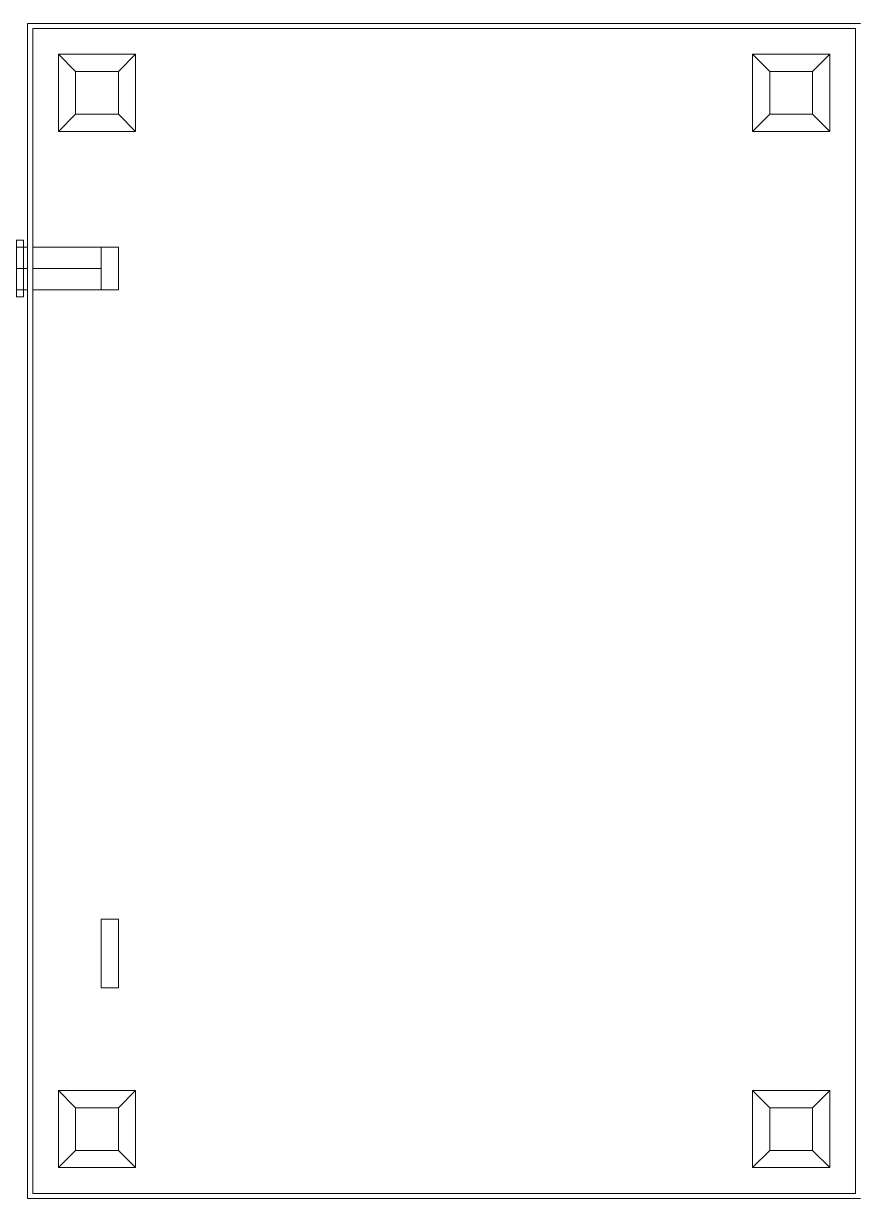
# Model space of a CAD drawing. Header units: metres. Extents: x 147 to 427, y -16 to 162.
# Drawn here: x 335.301 to 335.786, y 82.996 to 83.682 of the extents above; entities that cross this region are included whole.
import ezdxf

# ---------------------------------------------------------------- set-up
doc = ezdxf.new("R2010")
doc.units = ezdxf.units.M
for name, color, linetype, lineweight in [('P-PIPE', 7, 'Continuous', 5), ('P-PIPE-CNTR', 7, 'Continuous', 5), ('P-SANR-FIXT', 7, 'Continuous', 5)]:
    doc.layers.add(name, color=color, linetype=linetype, lineweight=lineweight)

# ---------------------------------------------------------------- blocks, each defined once
blk = doc.blocks.new('UT_Bebedouro Industrial - UT_Bebedouro Industrial-3662647-TÉRREO 1_20 - Dependente 1')
at = {"layer": 'P-SANR-FIXT', "color": 9, "true_color": 0xc0c0c0}
for p, q in [((0.343, 0.243), (-0.343, 0.243)), ((-0.343, 0.243), (-0.343, -0.243)), ((0.343, -0.243), (0.343, 0.243)), ((-0.34, -0.24), (-0.34, 0.24)), ((-0.34, 0.24), (0.34, 0.24)), ((0.34, 0.24), (-0.34, 0.24)), ((-0.34, 0.24), (-0.34, -0.24)), ((0.34, 0.24), (0.34, -0.24)), ((0.34, -0.24), (0.34, 0.24)), ((0.34, -0.24), (-0.34, -0.24)), ((-0.34, -0.24), (0.34, -0.24))]:
    blk.add_line(p, q, dxfattribs=at)
at = {"layer": 'P-SANR-FIXT', "color": 254, "true_color": 0xd3d3d3}
for p, q in [((-0.343, -0.243), (-0.343, 0.243)), ((-0.34018, 0.243), (0.343, 0.243)), ((0.343, 0.243), (0.343, -0.243)), ((-0.28, 0.225), (-0.325, 0.225)), ((-0.325, 0.225), (-0.325, 0.18)), ((-0.28, 0.18), (-0.28, 0.225)), ((0.28, 0.225), (0.28, 0.18)), ((0.325, 0.225), (0.28, 0.225)), ((0.325, 0.18), (0.325, 0.225)), ((-0.22, 0.2), (-0.22, 0.19)), ((-0.18, 0.2), (-0.22, 0.2)), ((-0.18, 0.2), (-0.22, 0.2)), ((-0.18, 0.19), (-0.18, 0.2)), ((0.1875, 0.2), (0.1875, 0.19)), ((0.2125, 0.2), (0.1875, 0.2)), ((0.2125, 0.2), (0.1875, 0.2)), ((0.2125, 0.19), (0.2125, 0.2)), ((-0.22, 0.19), (-0.18, 0.19)), ((-0.22, 0.19), (-0.18, 0.19)), ((0.1875, 0.19), (0.2125, 0.19)), ((0.1875, 0.19), (0.2125, 0.19)), ((-0.325, 0.18), (-0.28, 0.18)), ((0.28, 0.18), (0.325, 0.18)), ((-0.28, -0.18), (-0.325, -0.18)), ((-0.325, -0.18), (-0.325, -0.225)), ((-0.28, -0.225), (-0.28, -0.18)), ((0.325, -0.18), (0.28, -0.18)), ((0.28, -0.18), (0.28, -0.225)), ((0.325, -0.225), (0.325, -0.18)), ((-0.325, -0.225), (-0.28, -0.225)), ((0.28, -0.225), (0.325, -0.225))]:
    blk.add_line(p, q, dxfattribs=at)
at = {"layer": 'P-SANR-FIXT', "color": 254, "true_color": 0xe9e9e9}
for p, q in [((-0.343, 0.243), (-0.34018, 0.243)), ((-0.315, 0.215), (-0.325, 0.225)), ((-0.28, 0.225), (-0.29, 0.215)), ((0.29, 0.215), (0.28, 0.225)), ((0.325, 0.225), (0.315, 0.215)), ((-0.315, 0.215), (-0.29, 0.215)), ((-0.315, 0.19), (-0.315, 0.215)), ((-0.29, 0.215), (-0.29, 0.19)), ((0.29, 0.215), (0.315, 0.215)), ((0.29, 0.19), (0.29, 0.215)), ((0.315, 0.215), (0.315, 0.19)), ((-0.315, 0.19), (-0.325, 0.18)), ((-0.29, 0.19), (-0.315, 0.19)), ((-0.29, 0.19), (-0.28, 0.18)), ((0.28, 0.18), (0.29, 0.19)), ((0.315, 0.19), (0.29, 0.19)), ((0.325, 0.18), (0.315, 0.19)), ((-0.325, -0.18), (-0.315, -0.19)), ((-0.28, -0.18), (-0.29, -0.19)), ((0.29, -0.19), (0.28, -0.18)), ((0.315, -0.19), (0.325, -0.18)), ((-0.315, -0.215), (-0.315, -0.19)), ((-0.315, -0.19), (-0.29, -0.19)), ((-0.29, -0.19), (-0.29, -0.215)), ((0.29, -0.19), (0.315, -0.19)), ((0.29, -0.215), (0.29, -0.19)), ((0.315, -0.19), (0.315, -0.215)), ((-0.325, -0.225), (-0.315, -0.215)), ((-0.29, -0.215), (-0.315, -0.215)), ((-0.29, -0.215), (-0.28, -0.225)), ((0.28, -0.225), (0.29, -0.215)), ((0.315, -0.215), (0.29, -0.215)), ((0.315, -0.215), (0.325, -0.225)), ((-0.34, -0.24), (-0.20902, -0.24)), ((-0.20902, -0.24), (-0.34, -0.24)), ((-0.17755, -0.24), (-0.21008, -0.24)), ((-0.17861, -0.24), (-0.20902, -0.24)), ((-0.17861, -0.24), (-0.0152, -0.24)), ((-0.0152, -0.24), (-0.17861, -0.24)), ((0.01626, -0.24), (-0.01626, -0.24)), ((-0.01075, -0.24), (-0.0152, -0.24)), ((0, -0.24), (-0.01075, -0.24)), ((0.0152, -0.24), (0, -0.24)), ((0.0152, -0.24), (0.17861, -0.24)), ((0.17861, -0.24), (0.0152, -0.24)), ((0.18786, -0.24), (0.17755, -0.24)), ((0.19938, -0.24), (0.17861, -0.24)), ((0.20531, -0.24), (0.18786, -0.24)), ((0.20456, -0.24), (0.19938, -0.24)), ((0.20902, -0.24), (0.20456, -0.24)), ((0.21008, -0.24), (0.20531, -0.24)), ((0.20902, -0.24), (0.34, -0.24)), ((0.34, -0.24), (0.20902, -0.24))]:
    blk.add_line(p, q, dxfattribs=at)
at = {"layer": 'P-SANR-FIXT', "color": 254, "true_color": 0xe0e0e0}
for p, q in [((0.34, 0.24), (-0.34, 0.24)), ((-0.34, 0.24), (-0.34, -0.24)), ((-0.34, -0.24), (-0.34, 0.24)), ((-0.34, 0.24), (0.34, 0.24)), ((0.34, -0.24), (0.34, 0.24)), ((0.34, 0.24), (0.34, -0.24)), ((-0.28, 0.225), (-0.325, 0.225)), ((-0.325, 0.225), (-0.325, 0.18)), ((-0.325, 0.18), (-0.325, 0.225)), ((-0.325, 0.225), (-0.28, 0.225)), ((-0.28, 0.18), (-0.28, 0.225)), ((-0.28, 0.225), (-0.28, 0.18)), ((0.325, 0.225), (0.28, 0.225)), ((0.28, 0.225), (0.28, 0.18)), ((0.28, 0.225), (0.325, 0.225)), ((0.28, 0.18), (0.28, 0.225)), ((0.325, 0.18), (0.325, 0.225)), ((0.325, 0.225), (0.325, 0.18)), ((-0.325, 0.18), (-0.28, 0.18)), ((-0.28, 0.18), (-0.325, 0.18)), ((0.28, 0.18), (0.325, 0.18)), ((0.325, 0.18), (0.28, 0.18)), ((-0.325, -0.18), (-0.325, -0.225)), ((-0.28, -0.18), (-0.325, -0.18)), ((-0.325, -0.225), (-0.325, -0.18)), ((-0.325, -0.18), (-0.28, -0.18)), ((-0.28, -0.225), (-0.28, -0.18)), ((-0.28, -0.18), (-0.28, -0.225)), ((0.325, -0.18), (0.28, -0.18)), ((0.28, -0.18), (0.28, -0.225)), ((0.28, -0.225), (0.28, -0.18)), ((0.28, -0.18), (0.325, -0.18)), ((0.325, -0.225), (0.325, -0.18)), ((0.325, -0.18), (0.325, -0.225)), ((-0.325, -0.225), (-0.28, -0.225)), ((-0.28, -0.225), (-0.325, -0.225)), ((0.28, -0.225), (0.325, -0.225)), ((0.325, -0.225), (0.28, -0.225)), ((-0.34, -0.24), (-0.20902, -0.24)), ((-0.34, -0.24), (0.34, -0.24)), ((-0.23844, -0.24), (-0.21613, -0.24)), ((-0.23844, -0.24), (-0.14919, -0.24)), ((-0.18659, -0.24), (-0.21719, -0.24)), ((-0.21272, -0.24), (-0.21719, -0.24)), ((-0.21373, -0.24), (-0.21681, -0.24)), ((-0.21008, -0.24), (-0.21681, -0.24)), ((-0.17305, -0.24), (-0.21531, -0.24)), ((-0.21458, -0.24), (-0.21531, -0.24)), ((-0.20902, -0.24), (-0.21458, -0.24)), ((-0.18786, -0.24), (-0.21373, -0.24)), ((-0.17081, -0.24), (-0.18786, -0.24)), ((-0.17861, -0.24), (-0.0152, -0.24)), ((-0.17231, -0.24), (-0.17861, -0.24)), ((-0.17081, -0.24), (-0.17755, -0.24)), ((-0.17044, -0.24), (-0.1749, -0.24)), ((-0.17044, -0.24), (-0.1749, -0.24)), ((-0.17231, -0.24), (-0.17305, -0.24)), ((-0.1715, -0.24), (-0.15517, -0.24)), ((-0.15517, -0.24), (-0.14919, -0.24)), ((-0.04463, -0.24), (-0.02231, -0.24)), ((-0.04463, -0.24), (-0.02231, -0.24)), ((0.00722, -0.24), (-0.02337, -0.24)), ((-0.01891, -0.24), (-0.02337, -0.24)), ((0.023, -0.24), (-0.023, -0.24)), ((-0.01626, -0.24), (-0.023, -0.24)), ((-0.02231, -0.24), (0.04463, -0.24)), ((0, -0.24), (-0.0215, -0.24)), ((-0.0152, -0.24), (-0.0215, -0.24)), ((0.01862, -0.24), (0, -0.24)), ((0.0152, -0.24), (0.17861, -0.24)), ((0.0215, -0.24), (0.0152, -0.24)), ((0.023, -0.24), (0.01626, -0.24)), ((0.0215, -0.24), (0.01862, -0.24)), ((0.02337, -0.24), (0.01891, -0.24)), ((0.02337, -0.24), (0.01891, -0.24)), ((0.02231, -0.24), (0.04463, -0.24)), ((0.14919, -0.24), (0.1715, -0.24)), ((0.14919, -0.24), (0.23844, -0.24)), ((0.20104, -0.24), (0.17044, -0.24)), ((0.1749, -0.24), (0.17044, -0.24)), ((0.21603, -0.24), (0.17081, -0.24)), ((0.17755, -0.24), (0.17081, -0.24)), ((0.21531, -0.24), (0.17231, -0.24)), ((0.17861, -0.24), (0.17231, -0.24)), ((0.20902, -0.24), (0.34, -0.24)), ((0.21531, -0.24), (0.20902, -0.24)), ((0.21681, -0.24), (0.21008, -0.24)), ((0.21719, -0.24), (0.21272, -0.24)), ((0.21719, -0.24), (0.21272, -0.24)), ((0.21681, -0.24), (0.21603, -0.24)), ((0.21613, -0.24), (0.23844, -0.24))]:
    blk.add_line(p, q, dxfattribs=at)
blk = doc.blocks.new('Joelho 45_90 - Agua Fria_Soldavel - MEP - Tigre - Standard-V167-TÉRREO 1_20 - Dependente 1')
at = {"layer": 'P-PIPE'}
for p, q in [((166.90505, 83.5552), (166.90365, 83.5538)), ((166.90905, 83.5552), (166.90505, 83.5552)), ((166.90505, 83.5552), (166.90505, 83.5387)), ((166.90905, 83.5387), (166.90905, 83.5552)), ((166.89095, 83.5538), (166.88985, 83.55274)), ((166.88985, 83.55274), (166.88985, 83.5387)), ((166.88985, 83.5387), (166.88985, 83.55274)), ((166.89095, 83.5387), (166.89095, 83.5538)), ((166.90365, 83.5538), (166.89095, 83.5538)), ((166.89095, 83.5538), (166.89095, 83.5387)), ((166.89095, 83.5262), (166.89095, 83.5512)), ((166.89095, 83.5262), (166.89095, 83.5512)), ((166.90365, 83.5538), (166.90365, 83.5387)), ((166.90905, 83.5512), (166.90905, 83.5262)), ((166.90905, 83.5512), (166.90905, 83.5262)), ((166.88985, 83.5387), (166.88985, 83.52466)), ((166.88985, 83.52466), (166.88985, 83.5387)), ((166.89095, 83.5236), (166.89095, 83.5387)), ((166.89095, 83.5387), (166.89095, 83.5236)), ((166.90365, 83.5387), (166.90365, 83.5236)), ((166.90505, 83.5387), (166.90505, 83.5222)), ((166.90905, 83.5222), (166.90905, 83.5387)), ((166.88985, 83.52466), (166.89095, 83.5236)), ((166.89095, 83.5236), (166.90365, 83.5236)), ((166.90365, 83.5236), (166.90505, 83.5222)), ((166.90505, 83.5222), (166.90905, 83.5222))]:
    blk.add_line(p, q, dxfattribs=at)
at = {"layer": 'P-PIPE', "flags": 128}
for points in [[(166.86151, 83.5387), (166.86152, 83.53926), (166.86156, 83.53982), (166.86161, 83.54038), (166.86169, 83.54093), (166.86179, 83.54149), (166.86192, 83.54203), (166.86206, 83.54258), (166.86223, 83.54311), (166.86241, 83.54364), (166.86262, 83.54416), (166.86285, 83.54468), (166.8631, 83.54518), (166.86337, 83.54567), (166.86366, 83.54615), (166.86397, 83.54662), (166.86429, 83.54708), (166.86464, 83.54752), (166.865, 83.54795), (166.86538, 83.54837), (166.86577, 83.54877), (166.86618, 83.54915), (166.86661, 83.54952), (166.86705, 83.54987), (166.8675, 83.5502), (166.86797, 83.55051), (166.86845, 83.5508), (166.86894, 83.55108), (166.86944, 83.55133), (166.86995, 83.55157), (166.87047, 83.55178), (166.87099, 83.55198), (166.87153, 83.55215), (166.87207, 83.5523), (166.87262, 83.55243), (166.87317, 83.55253), (166.87372, 83.55262), (166.87428, 83.55268), (166.87484, 83.55272), (166.8754, 83.55274), (166.87555, 83.55274)], [(166.87556, 83.55274), (166.8756, 83.55274), (166.87566, 83.55274), (166.87574, 83.55274), (166.87584, 83.55274), (166.87596, 83.55274), (166.87611, 83.55274), (166.87628, 83.55274), (166.87647, 83.55274), (166.87668, 83.55274), (166.87692, 83.55274), (166.87717, 83.55274), (166.87744, 83.55274), (166.87774, 83.55274), (166.87805, 83.55274), (166.87838, 83.55274), (166.87873, 83.55274), (166.8791, 83.55274), (166.87949, 83.55274), (166.87989, 83.55274), (166.88031, 83.55274), (166.88074, 83.55274), (166.88119, 83.55274), (166.88165, 83.55274), (166.88213, 83.55274), (166.88261, 83.55274), (166.88311, 83.55274), (166.88362, 83.55274), (166.88414, 83.55274), (166.88467, 83.55274), (166.88521, 83.55274), (166.88575, 83.55274), (166.8863, 83.55274), (166.88686, 83.55274), (166.88742, 83.55274), (166.88799, 83.55274), (166.88856, 83.55274), (166.88913, 83.55274), (166.8897, 83.55274), (166.88985, 83.55274)], [(166.87555, 83.52466), (166.87499, 83.52467), (166.87443, 83.5247), (166.87387, 83.52476), (166.87332, 83.52484), (166.87276, 83.52494), (166.87222, 83.52506), (166.87167, 83.5252), (166.87114, 83.52537), (166.87061, 83.52556), (166.87009, 83.52576), (166.86957, 83.52599), (166.86907, 83.52624), (166.86858, 83.52651), (166.8681, 83.5268), (166.86763, 83.52711), (166.86717, 83.52743), (166.86673, 83.52778), (166.8663, 83.52814), (166.86588, 83.52852), (166.86548, 83.52891), (166.8651, 83.52933), (166.86473, 83.52975), (166.86438, 83.53019), (166.86405, 83.53064), (166.86374, 83.53111), (166.86345, 83.53159), (166.86317, 83.53208), (166.86292, 83.53258), (166.86268, 83.53309), (166.86247, 83.53361), (166.86227, 83.53414), (166.8621, 83.53467), (166.86195, 83.53521), (166.86182, 83.53576), (166.86172, 83.53631), (166.86163, 83.53687), (166.86157, 83.53742), (166.86153, 83.53798), (166.86151, 83.53854), (166.86151, 83.5387)], [(166.88985, 83.52466), (166.88928, 83.52466), (166.88871, 83.52466), (166.88814, 83.52466), (166.88758, 83.52466), (166.88701, 83.52466), (166.88645, 83.52466), (166.8859, 83.52466), (166.88536, 83.52466), (166.88482, 83.52466), (166.88428, 83.52466), (166.88376, 83.52466), (166.88325, 83.52466), (166.88275, 83.52466), (166.88226, 83.52466), (166.88178, 83.52466), (166.88131, 83.52466), (166.88086, 83.52466), (166.88042, 83.52466), (166.88, 83.52466), (166.8796, 83.52466), (166.87921, 83.52466), (166.87883, 83.52466), (166.87848, 83.52466), (166.87814, 83.52466), (166.87782, 83.52466), (166.87752, 83.52466), (166.87724, 83.52466), (166.87698, 83.52466), (166.87674, 83.52466), (166.87653, 83.52466), (166.87633, 83.52466), (166.87615, 83.52466), (166.876, 83.52466), (166.87587, 83.52466), (166.87576, 83.52466), (166.87568, 83.52466), (166.87561, 83.52466), (166.87557, 83.52466)]]:
    blk.add_lwpolyline(points, dxfattribs=at)
at = {"layer": 'P-PIPE'}
for radius, start, end in [(0.0165, 0, 180), (0.0165, 0, 180), (0.0151, 0, 180), (0.0151, 0, 180), (0.0151, 0, 180), (0.01404, 0, 180), (0.01404, 0, 180), (0.0125, 90, 270), (0.0125, 90, 270), (0.0125, 270, 90), (0.0125, 270, 90), (0.0165, 180, 0), (0.0165, 180, 0), (0.0151, 180, 0), (0.0151, 180, 0), (0.0151, 180, 0), (0.01404, 180, 0), (0.01404, 180, 0)]:
    blk.add_arc((166.87555, 83.5387), radius, start, end, dxfattribs=at)

msp = doc.modelspace()

# ---------------------------------------------------------------- linework, layer by layer
at = {"layer": 'P-PIPE'}
for p, q in [((335.3034, 83.5512), (335.28291, 83.5512)), ((335.28291, 83.5262), (335.3034, 83.5262))]:
    msp.add_line(p, q, dxfattribs=at)
at = {"layer": 'P-PIPE', "color": 251, "true_color": 0x4d4d4d}
for p, q in [((335.3464, 83.5512), (335.3064, 83.5512)), ((335.3464, 83.5262), (335.3464, 83.5512)), ((335.3064, 83.5262), (335.3464, 83.5262))]:
    msp.add_line(p, q, dxfattribs=at)
at = {"layer": 'P-PIPE-CNTR'}
msp.add_line((335.28291, 83.5387), (335.3034, 83.5387), dxfattribs=at)
msp.add_line((335.28291, 83.5387), (335.3034, 83.5387), dxfattribs=at)
at = {"layer": 'P-PIPE-CNTR', "color": 251, "true_color": 0x4d4d4d}
msp.add_line((335.3064, 83.5387), (335.3464, 83.5387), dxfattribs=at)
msp.add_line((335.3064, 83.5387), (335.3464, 83.5387), dxfattribs=at)

# ---------------------------------------------------------------- block references
at = {"layer": 'P-PIPE'}
msp.add_blockref('Joelho 45_90 - Agua Fria_Soldavel - MEP - Tigre - Standard-V167-TÉRREO 1_20 - Dependente 1', (168.39195, 0), dxfattribs=at)
at = {"layer": 'P-SANR-FIXT', "color": 254, "true_color": 0xe0e0e0, "rotation": 89.99999999999953}
msp.add_blockref('UT_Bebedouro Industrial - UT_Bebedouro Industrial-3662647-TÉRREO 1_20 - Dependente 1', (335.5464, 83.3387), dxfattribs=at)

doc.saveas('drawing.dxf')
